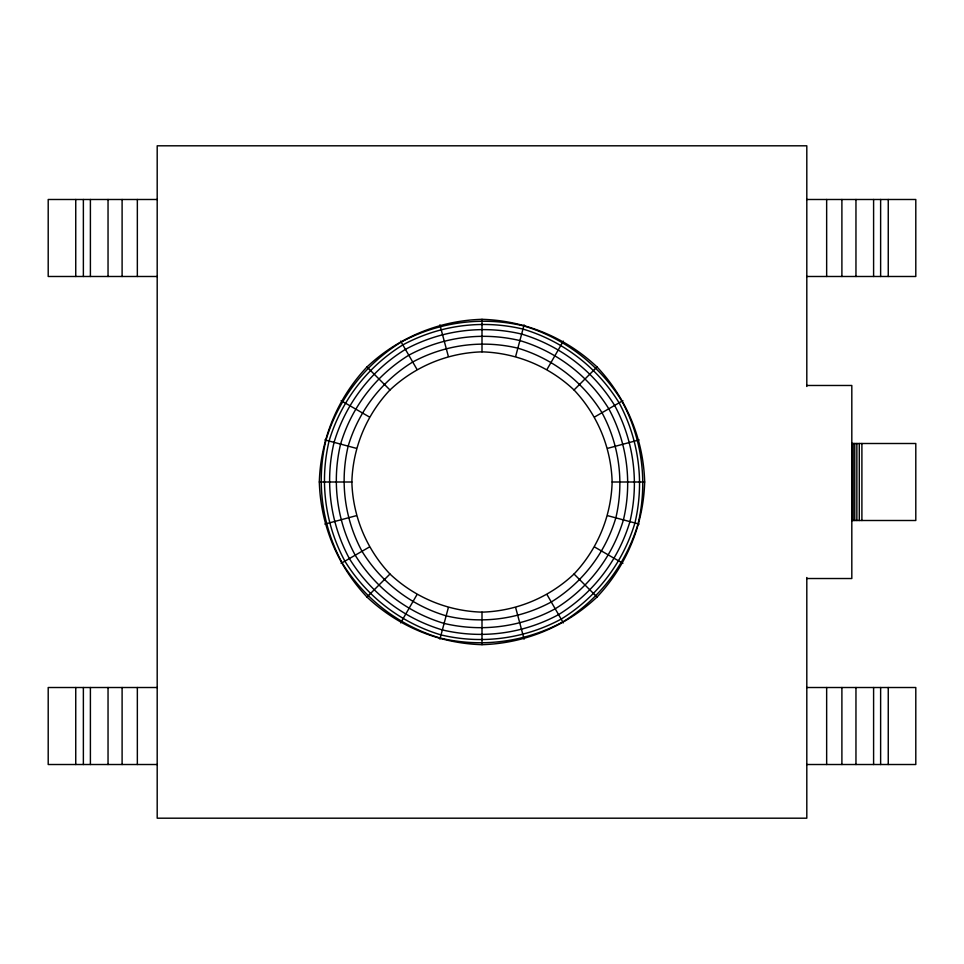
<?xml version="1.0" encoding="UTF-8"?>
<svg xmlns="http://www.w3.org/2000/svg" width="964" height="964" viewBox="0 0 964 964"><rect width="100%" height="100%" fill="white"/><g stroke="black" fill="none" stroke-linecap="round" stroke-linejoin="round"><path stroke-width="1.45" d="M319.325 482C320.566 439.078 337.496 398.192 366.971 366.971C398.192 337.496 439.078 320.566 482 319.325C524.922 320.566 565.808 337.496 597.029 366.971C626.504 398.192 643.434 439.078 644.675 482C643.434 524.922 626.504 565.808 597.029 597.029C565.808 626.504 524.922 643.434 482 644.675C439.078 643.434 398.192 626.504 366.971 597.029C337.496 565.808 320.566 524.922 319.325 482L351.86 482C352.848 447.67 366.404 414.954 389.974 389.974C414.954 366.404 447.67 352.848 482 351.86C516.33 352.848 549.046 366.404 574.026 389.974C597.596 414.954 611.152 447.67 612.14 482C611.152 516.33 597.596 549.046 574.026 574.026C549.046 597.596 516.33 611.152 482 612.14C447.67 611.152 414.954 597.596 389.974 574.026C366.404 549.046 352.848 516.33 351.86 482M439.897 639.132L448.32 607.706M515.68 356.294L524.103 324.868M400.663 622.877L416.93 594.704M547.07 369.296L563.337 341.123M366.971 597.029L389.974 574.026M574.026 389.974L597.029 366.971M341.123 563.337L369.296 547.07M594.704 416.93L622.877 400.663M324.868 524.103L356.294 515.68M607.706 448.32L639.132 439.897M157.192 199.488L48.2 199.488L48.2 276.487L157.192 276.487M806.808 199.488L915.8 199.488L915.8 276.487L806.808 276.487M806.808 385.479L851.815 385.479L851.815 578.521L806.808 578.521M851.815 443.5L915.8 443.5L915.8 520.5L851.815 520.5M612.14 482L644.675 482M157.192 687.513L48.2 687.513L48.2 764.512L157.192 764.512M806.808 687.513L915.8 687.513L915.8 764.512L806.808 764.512M324.868 439.897L356.294 448.32M607.706 515.68L639.132 524.103M341.123 400.663L369.296 416.93M594.704 547.07L622.877 563.337M366.971 366.971L389.974 389.974M574.026 574.026L597.029 597.029M400.663 341.123L416.93 369.296M547.07 594.704L563.337 622.877M439.897 324.868L448.32 356.294M515.68 607.706L524.103 639.132M888.254 199.488L888.254 276.487M888.254 687.513L888.254 764.512M880.626 199.488L880.626 276.487M880.626 687.513L880.626 764.512M873.601 199.488L873.601 276.487M873.601 687.513L873.601 764.512M861.9 443.5L861.9 520.5M859.286 443.5L859.286 520.5M856.863 443.5L856.863 520.5M855.96 199.488L855.96 276.487M855.96 687.513L855.96 764.512M854.767 443.5L854.767 520.5M853.164 443.5L853.164 520.5M852.164 443.5L852.164 520.5M841.897 199.488L841.897 276.487M841.897 687.513L841.897 764.512M826.654 199.488L826.654 276.487M826.654 687.513L826.654 764.512M806.808 386.48L806.808 145.805L157.192 145.805L157.192 818.195L806.808 818.195L806.808 577.52M482 319.325L482 351.86M482 612.14L482 644.675M137.346 199.488L137.346 276.487M137.346 687.513L137.346 764.512M122.103 199.488L122.103 276.487M122.103 687.513L122.103 764.512M108.04 199.488L108.04 276.487M108.04 687.513L108.04 764.512M90.399 199.488L90.399 276.487M90.399 687.513L90.399 764.512M83.374 199.488L83.374 276.487M83.374 687.513L83.374 764.512M75.746 199.488L75.746 276.487M75.746 687.513L75.746 764.512M325.94 440.187C316.096 481.675 321.831 525.247 342.075 562.783C364.464 599.078 399.325 625.841 440.187 638.06C481.675 647.904 525.247 642.169 562.783 621.925C599.078 599.536 625.841 564.675 638.06 523.813C647.904 482.325 642.169 438.753 621.925 401.217C599.536 364.922 564.675 338.159 523.813 325.94C482.325 316.096 438.753 321.831 401.217 342.075C364.922 364.464 338.159 399.325 325.94 440.187M329.073 441.03C319.433 481.687 325.061 524.38 344.895 561.156C366.826 596.728 400.988 622.949 441.03 634.927C481.687 644.567 524.38 638.939 561.156 619.105C596.728 597.174 622.949 563.012 634.927 522.97C644.567 482.313 638.939 439.62 619.105 402.844C597.174 367.272 563.012 341.051 522.97 329.073C482.313 319.433 439.62 325.061 402.844 344.895C367.272 366.826 341.051 400.988 329.073 441.03M334.074 442.368C324.748 481.687 330.182 522.994 349.378 558.578C370.586 592.981 403.639 618.346 442.368 629.926C481.687 639.253 522.994 633.818 558.578 614.622C592.981 593.414 618.346 560.361 629.926 521.632C639.253 482.313 633.818 441.006 614.622 405.422C593.414 371.019 560.361 345.654 521.632 334.074C482.313 324.748 441.006 330.182 405.422 349.378C371.019 370.586 345.654 403.639 334.074 442.368M340.581 444.103C331.664 481.711 336.858 521.199 355.21 555.204C375.49 588.1 407.085 612.345 444.103 623.419C481.711 632.336 521.199 627.142 555.204 608.79C588.1 588.51 612.345 556.915 623.419 519.897C632.336 482.289 627.142 442.801 608.79 408.796C588.51 375.9 556.915 351.655 519.897 340.581C482.289 331.664 442.801 336.858 408.796 355.21C375.9 375.49 351.655 407.085 340.581 444.103M348.161 446.139C339.726 481.723 344.642 519.09 362.006 551.275C381.202 582.413 411.098 605.356 446.139 615.839C481.723 624.274 519.09 619.358 551.275 601.994C582.413 582.798 605.356 552.902 615.839 517.861C624.274 482.277 619.358 444.91 601.994 412.725C582.798 381.587 552.902 358.644 517.861 348.161C482.277 339.726 444.91 344.642 412.725 362.006C381.587 381.202 358.644 411.098 348.161 446.139"/></g></svg>
